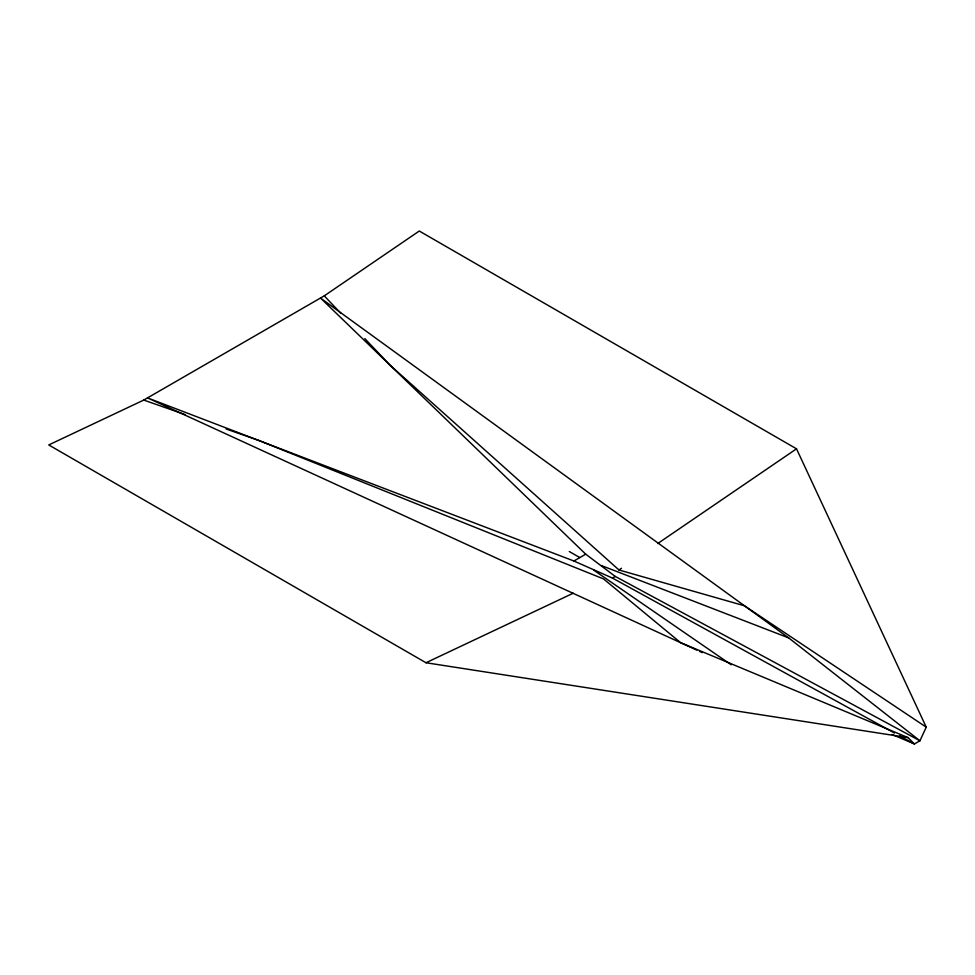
<?xml version="1.0" encoding="UTF-8"?>
<svg xmlns="http://www.w3.org/2000/svg" width="975" height="975" viewBox="0 0 975 975"><rect width="100%" height="100%" fill="white"/><g stroke="black" fill="none" stroke-linecap="round" stroke-linejoin="round"><path stroke-width="1.46" d="M899.779 735.942L914.404 743.974L908.091 737.636L425.99 662.744L48.75 444.941L143.764 400.067L324.273 295.852L419.274 231.026L796.514 448.817L926.25 727.155L919.937 740.781L914.404 743.974L892.125 734.504M364.784 338.569L389.707 364.845L618.979 569.985L621.477 568.279M657.747 543.526L796.514 448.817M696.832 650.13L147.53 397.898L573.909 561.003L585.719 554.178L615.262 576.432L919.937 740.781L788.702 637.906L320.495 298.033L585.719 554.178M573.909 561.003L612.434 578.053L615.262 576.432M425.99 662.744L573.263 593.19M618.979 569.985L744.449 605.792L926.25 727.155M143.764 400.067L184.933 414.533M226.115 428.988L258.765 440.444L603.525 578.906L680.587 642.659L908.091 737.636M601.404 565.561L788.702 637.906M699.55 651.385L702.256 652.628M612.434 578.053L894.453 733.017M569.29 551.521L579.82 557.59M593.617 570.058L731.201 664.767M324.273 295.852L340.884 313.377"/></g></svg>
